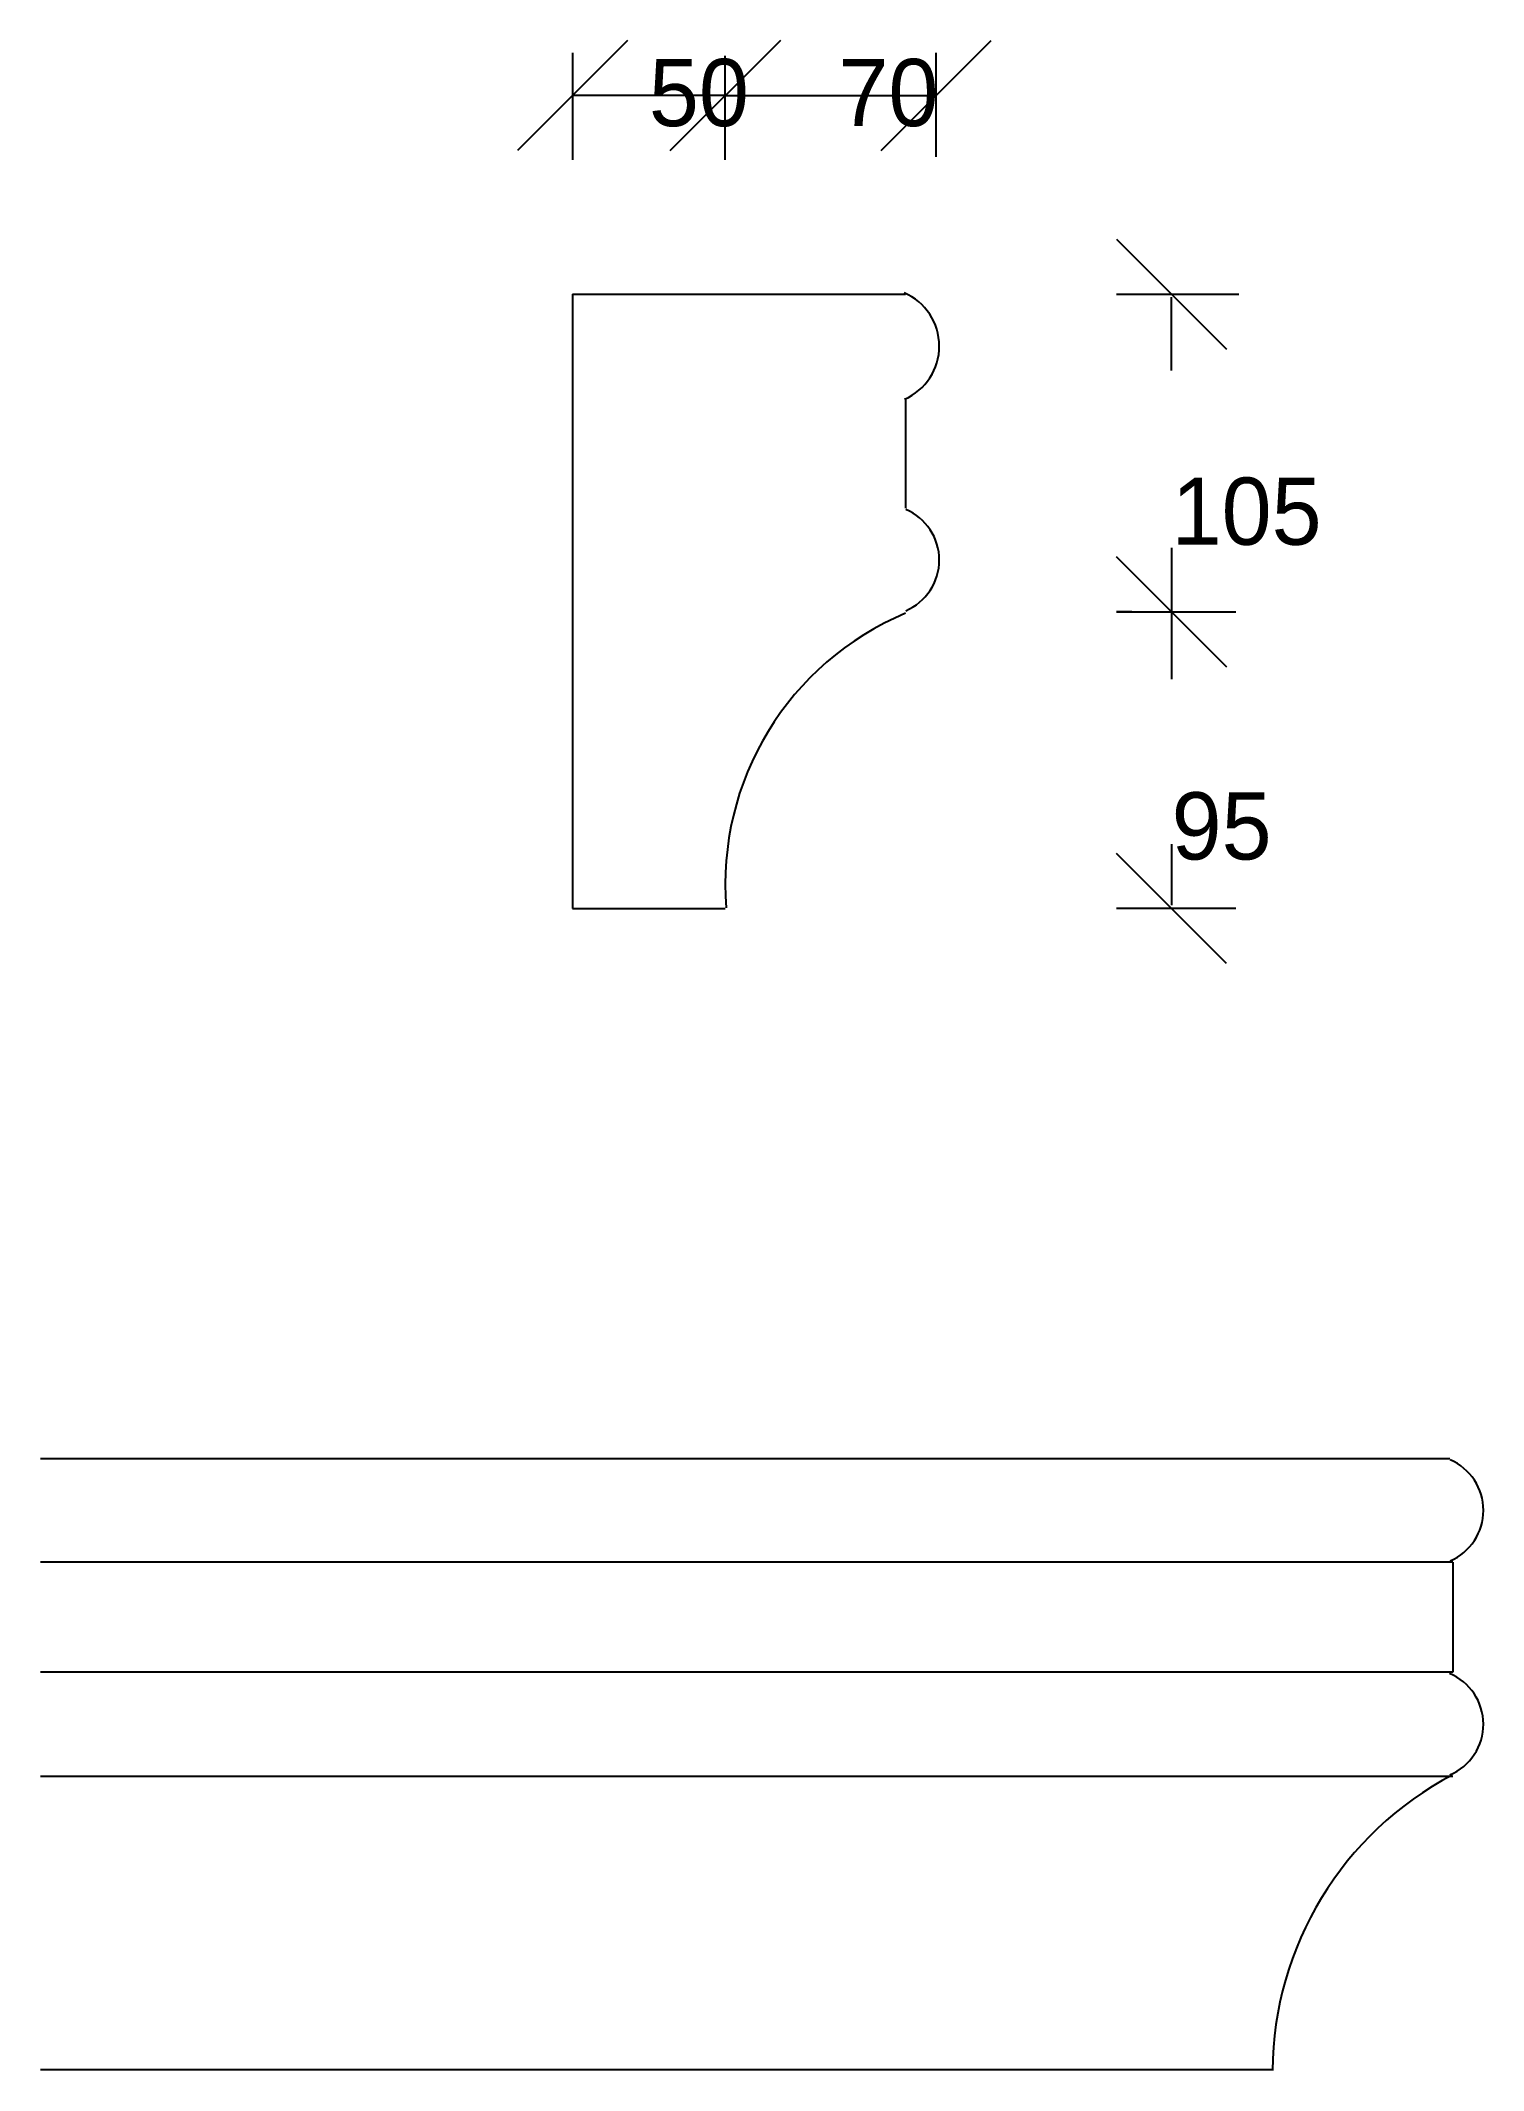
# Model space of a CAD drawing. Header units: metres. Extents: x 0.54 to 5.26, y -27.19 to -20.55.
import ezdxf

# ---------------------------------------------------------------- set-up
doc = ezdxf.new("R2010")
doc.units = ezdxf.units.M

# ---------------------------------------------------------------- blocks, each defined once
blk = doc.blocks.new('_OBLIQUE')
at = {"color": 0, "linetype": 'BYBLOCK'}
blk.add_line((-0.5, -0.5), (0.5, 0.5), dxfattribs=at)

msp = doc.modelspace()

# ---------------------------------------------------------------- linework, layer by layer
for p, q in [((2.28, -20.59), (2.28, -20.94)), ((3.47, -20.93), (3.47, -20.59)), ((2.78, -20.94), (2.78, -20.6)), ((2.78, -20.73), (2.28, -20.73)), ((2.78, -20.73), (3.47, -20.73)), ((2.28, -21.38), (3.37, -21.38)), ((2.28, -21.38), (2.28, -23.39)), ((4.06, -21.38), (4.46, -21.38)), ((4.24, -21.63), (4.24, -21.39)), ((3.37, -21.72), (3.37, -22.08)), ((4.24, -22.21), (4.24, -22.64)), ((4.11, -22.42), (4.06, -22.42)), ((4.06, -22.42), (4.45, -22.42)), ((4.24, -22.42), (4.24, -22.42)), ((4.24, -23.18), (4.24, -23.38)), ((2.28, -23.39), (2.78, -23.39)), ((4.45, -23.39), (4.06, -23.39)), ((0.54, -25.19), (5.15, -25.19)), ((5.15, -25.19), (5.15, -25.19)), ((5.16, -25.53), (0.54, -25.53)), ((5.16, -25.53), (5.16, -25.89)), ((5.16, -25.89), (0.54, -25.89)), ((0.54, -26.23), (5.16, -26.23)), ((0.54, -27.19), (4.57, -27.19))]:
    msp.add_line(p, q)
for centre, radius, start, end in [((3.29, -21.55), 0.19, 293.71, 66.62), ((3.3, -22.25), 0.18, 292.95, 67.05), ((3.74, -23.31), 0.96, 112.68, 184.69), ((5.08, -25.36), 0.18, 293.41, 66.59), ((5.08, -26.06), 0.18, 292.95, 67.38), ((5.67, -27.2), 1.1, 117.73, 179.63)]:
    msp.add_arc(centre, radius, start, end)

# ---------------------------------------------------------------- block references
at = {"xscale": 0.36, "yscale": 0.36, "zscale": 0.36}
for p, rotation in [((2.28, -20.73), 180), ((2.78, -20.73), 180), ((4.24, -21.38), 270), ((4.24, -22.42), 270), ((4.24, -22.42), 90), ((4.24, -23.39), 90)]:
    msp.add_blockref('_OBLIQUE', p, dxfattribs=dict(at, rotation=rotation))
for p in [(2.78, -20.73), (3.47, -20.73)]:
    msp.add_blockref('_OBLIQUE', p, dxfattribs=at)

# ---------------------------------------------------------------- texts
at = {"char_height": 0.22, "attachment_point": 1}
for s, insert in [('\\A1;50', (2.53, -20.61)), ('\\A1;70', (3.15, -20.61)), ('\\A1;105', (4.24, -21.98)), ('\\A1;95', (4.24, -23.01))]:
    msp.add_mtext(s, dxfattribs=dict(at, insert=insert))

doc.saveas('drawing.dxf')
